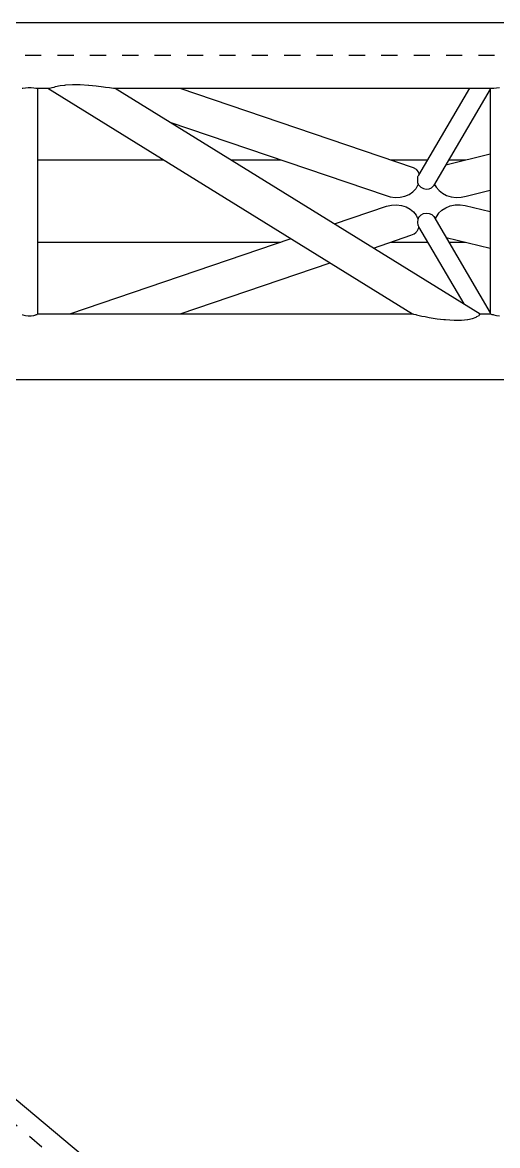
# Model space of a CAD drawing. Header units: millimetres. Extents: x 149919 to 150445, y 136651 to 136866.
# Drawn here: x 150381.9 to 150384.83, y 136719.94 to 136726.88 of the extents above; entities that cross this region are included whole.
import ezdxf

# ---------------------------------------------------------------- set-up
doc = ezdxf.new("R2010")
doc.units = ezdxf.units.MM
doc.header["$LTSCALE"] = 0.25
doc.linetypes.add('CENTER', pattern=[50.8, 31.75, -6.35, 6.35, -6.35])
doc.linetypes.add('XKITLINE00', pattern=[0])

# ---------------------------------------------------------------- blocks, each defined once
blk = doc.blocks.new('çatıı')
at = {"color": 8, "linetype": 'XKITLINE00'}
for p, q in [((23551.02, 7650.57), (24815.89, 7650.57)), ((24008.12, 7609.97), (24008.62, 7610.08)), ((24008.62, 7610.08), (24010.21, 7610.27)), ((24010.21, 7610.27), (24011.97, 7610.37)), ((24011.97, 7610.37), (24013.73, 7610.37)), ((24013.73, 7610.37), (24015.32, 7610.26)), ((24015.32, 7610.26), (24016.58, 7610.05)), ((24016.58, 7610.05), (24016.81, 7609.97)), ((24016.8, 7609.97), (24025.21, 7609.97)), ((24016.81, 7609.97), (24017.39, 7609.96)), ((24017.39, 7609.96), (24017.67, 7609.94)), ((24017.51, 7609.97), (24017.53, 7609.95)), ((24017.67, 7609.94), (24017.67, 7470.49)), ((24024.04, 7609.97), (24249.35, 7470.6)), ((24024.08, 7609.97), (24024.17, 7609.93)), ((24024.17, 7609.93), (24024.22, 7609.95)), ((24024.22, 7609.95), (24025.21, 7609.97)), ((24025.27, 7610.03), (24025.21, 7609.97)), ((24025.27, 7610.03), (24026.74, 7610.45)), ((24026.74, 7610.45), (24027.96, 7610.63)), ((24027.96, 7610.63), (24028.87, 7610.99)), ((24028.87, 7610.99), (24031.67, 7611.57)), ((24031.67, 7611.57), (24034.52, 7611.88)), ((24034.52, 7611.88), (24035.21, 7612.02)), ((24035.21, 7612.02), (24039.29, 7612.32)), ((24039.29, 7612.32), (24044, 7612.29)), ((24044, 7612.29), (24049.11, 7611.92)), ((24049.11, 7611.92), (24049.37, 7611.88)), ((24049.37, 7611.88), (24053.97, 7611.47)), ((24053.97, 7611.47), (24058.51, 7610.86)), ((24058.51, 7610.86), (24059.73, 7610.63)), ((24059.73, 7610.63), (24062.1, 7610.37)), ((24062.1, 7610.37), (24064.5, 7609.97)), ((24064.5, 7609.97), (24064.64, 7609.97)), ((24064.63, 7609.97), (24299.11, 7609.97)), ((24064.64, 7609.97), (24065.58, 7609.94)), ((24065.46, 7609.97), (24065.52, 7609.95)), ((24065.58, 7609.94), (24291.08, 7470.45)), ((24105.56, 7609.97), (24249.7, 7560.97)), ((24284.51, 7609.97), (24253.03, 7556.21)), ((24297.26, 7609.34), (24262.31, 7549.65)), ((24297.26, 7609.97), (24297.26, 7470.61)), ((24297.34, 7609.97), (24297.38, 7609.93)), ((24297.38, 7609.93), (24297.54, 7609.95)), ((24297.54, 7609.95), (24298.35, 7609.96)), ((24297.73, 7609.97), (24297.76, 7609.95)), ((24298.35, 7609.96), (24299.11, 7609.97)), ((24299.11, 7609.97), (24299.61, 7610.08)), ((24299.61, 7610.08), (24301.2, 7610.28)), ((24301.2, 7610.28), (24302.96, 7610.38)), ((24099.36, 7589.05), (24232.45, 7543.81)), ((24017.67, 7565.67), (24095.66, 7565.67)), ((24137.15, 7565.67), (24168.12, 7565.67)), ((24235.87, 7565.67), (24258.65, 7565.67)), ((24269.95, 7562.7), (24297.26, 7569.34)), ((24271.69, 7565.67), (24282.18, 7565.67)), ((24249.7, 7560.97), (24251.46, 7559.85)), ((24251.46, 7559.85), (24251.7, 7559.52)), ((24251.7, 7559.52), (24252.75, 7558.33)), ((24252.75, 7558.33), (24253.38, 7556.67)), ((24252.45, 7555.09), (24252.27, 7553.55)), ((24252.27, 7553.55), (24252.3, 7553.35)), ((24252.3, 7553.35), (24252.47, 7551.71)), ((24252.55, 7550.01), (24252.42, 7549.83)), ((24252.66, 7555.48), (24252.45, 7555.09)), ((24252.47, 7551.71), (24252.82, 7550.68)), ((24252.82, 7550.69), (24252.55, 7550.01)), ((24253.03, 7556.21), (24252.66, 7555.48)), ((24252.82, 7550.68), (24252.88, 7550.45)), ((24252.88, 7550.45), (24253.16, 7549.96)), ((24253.03, 7556.21), (24253.17, 7556.3)), ((24262.86, 7550.59), (24263.38, 7549.84)), ((24232.45, 7543.81), (24235.39, 7542.86)), ((24241.6, 7542.54), (24244.55, 7543.19)), ((24244.55, 7543.19), (24247.2, 7544.35)), ((24247.2, 7544.35), (24249.4, 7545.96)), ((24249.46, 7546.02), (24249.4, 7545.96)), ((24251.27, 7547.86), (24249.46, 7546.02)), ((24252.42, 7549.83), (24251.27, 7547.86)), ((24253.16, 7549.96), (24253.3, 7549.83)), ((24253.3, 7549.83), (24254.42, 7548.72)), ((24254.42, 7548.72), (24256, 7547.89)), ((24256, 7547.89), (24257.75, 7547.56)), ((24257.75, 7547.56), (24259.49, 7547.77)), ((24259.49, 7547.77), (24261.06, 7548.48)), ((24261.06, 7548.48), (24262.31, 7549.65)), ((24263.38, 7549.84), (24263.9, 7548.84)), ((24263.9, 7548.84), (24265.67, 7546.8)), ((24265.67, 7546.8), (24266.72, 7546.02)), ((24266.72, 7546.02), (24267.83, 7545.05)), ((24267.83, 7545.05), (24270.33, 7543.67)), ((24270.33, 7543.67), (24273.19, 7542.78)), ((24279.36, 7542.59), (24282.36, 7543.31)), ((24282.36, 7543.31), (24297.26, 7546.93)), ((24282.36, 7543.31), (24282.45, 7543.34)), ((24201.08, 7526.13), (24233.17, 7537.04)), ((24233.17, 7537.04), (24236.25, 7537.75)), ((24235.39, 7542.86), (24238.5, 7542.43)), ((24236.25, 7537.75), (24239.42, 7537.93)), ((24238.5, 7542.43), (24241.6, 7542.54)), ((24239.42, 7537.93), (24242.51, 7537.56)), ((24242.51, 7537.56), (24245.36, 7536.67)), ((24245.36, 7536.67), (24247.85, 7535.3)), ((24267.44, 7534.54), (24269.78, 7536.11)), ((24269.78, 7536.11), (24272.55, 7537.22)), ((24272.55, 7537.22), (24275.58, 7537.83)), ((24273.19, 7542.78), (24276.25, 7542.41)), ((24275.58, 7537.83), (24278.74, 7537.9)), ((24276.25, 7542.41), (24279.36, 7542.59)), ((24278.74, 7537.9), (24281.87, 7537.43)), ((24281.87, 7537.43), (24297.26, 7533.68)), ((24247.85, 7535.3), (24248.95, 7534.31)), ((24248.95, 7534.31), (24249.92, 7533.55)), ((24249.92, 7533.55), (24251.54, 7531.52)), ((24251.54, 7531.52), (24251.99, 7530.51)), ((24251.99, 7530.51), (24252.66, 7529.33)), ((24252.71, 7529.42), (24252.5, 7528.8)), ((24252.66, 7529.33), (24252.67, 7529.3)), ((24253.28, 7530.4), (24252.71, 7529.42)), ((24253.28, 7530.4), (24253.39, 7530.51)), ((24253.39, 7530.51), (24254.54, 7531.64)), ((24254.54, 7531.64), (24256.12, 7532.47)), ((24256.12, 7532.47), (24257.87, 7532.79)), ((24257.87, 7532.79), (24259.62, 7532.58)), ((24259.62, 7532.58), (24261.18, 7531.86)), ((24261.18, 7531.86), (24262.42, 7530.7)), ((24262.42, 7530.7), (24297.26, 7471.21)), ((24263.82, 7530.52), (24263.19, 7529.4)), ((24265.36, 7532.66), (24263.82, 7530.52)), ((24265.36, 7532.66), (24267.23, 7534.31)), ((24267.44, 7534.54), (24267.23, 7534.31)), ((24252.87, 7523), (24251.88, 7521.33)), ((24252.33, 7527.15), (24252.3, 7526.96)), ((24252.3, 7526.96), (24252.48, 7525.42)), ((24252.5, 7528.8), (24252.33, 7527.15)), ((24252.48, 7525.42), (24252.68, 7525.03)), ((24252.68, 7525.03), (24253.05, 7524.3)), ((24252.97, 7523.71), (24252.87, 7523)), ((24253.11, 7524.18), (24252.97, 7523.71)), ((24253.05, 7524.3), (24280.89, 7476.76)), ((24037.67, 7470.57), (24174.31, 7517.02)), ((24225.21, 7511.2), (24248.34, 7519.06)), ((24248.34, 7519.06), (24250.39, 7520.01)), ((24250.39, 7520.01), (24251.33, 7520.88)), ((24251.33, 7520.88), (24251.88, 7521.33)), ((24269.99, 7517.78), (24297.26, 7511.15)), ((24017.67, 7514.87), (24167.98, 7514.87)), ((24236.01, 7514.87), (24258.57, 7514.87)), ((24271.69, 7514.87), (24281.92, 7514.87)), ((24105.7, 7470.57), (24198.43, 7502.1)), ((24008.12, 7470.03), (24008.62, 7469.84)), ((24008.62, 7469.84), (24010.21, 7469.49)), ((24010.21, 7469.49), (24011.97, 7469.31)), ((24011.97, 7469.31), (24013.73, 7469.32)), ((24013.73, 7469.32), (24015.32, 7469.52)), ((24015.32, 7469.52), (24016.58, 7469.89)), ((24016.58, 7469.89), (24016.81, 7470.03)), ((24016.81, 7470.03), (24017.39, 7470.21)), ((24017.67, 7470.49), (24017.39, 7470.21)), ((24017.67, 7470.57), (24249.47, 7470.57)), ((24249.35, 7470.6), (24249.39, 7470.61)), ((24249.35, 7470.6), (24249.41, 7470.6)), ((24249.39, 7470.61), (24249.86, 7470.37)), ((24249.86, 7470.37), (24251.43, 7470.03)), ((24251.43, 7470.03), (24251.76, 7469.93)), ((24251.76, 7469.93), (24255.12, 7469.18)), ((24255.12, 7469.18), (24257.15, 7468.85)), ((24257.15, 7468.85), (24259.48, 7468.34)), ((24259.48, 7468.34), (24264.51, 7467.54)), ((24264.51, 7467.54), (24268.56, 7467.11)), ((24268.56, 7467.11), (24269.74, 7466.94)), ((24269.74, 7466.94), (24274.93, 7466.56)), ((24279.52, 7466.6), (24283.27, 7467.07)), ((24283.27, 7467.07), (24283.39, 7467.11)), ((24283.39, 7467.11), (24286.42, 7467.68)), ((24286.42, 7467.68), (24288.59, 7468.54)), ((24288.59, 7468.54), (24288.92, 7468.85)), ((24288.92, 7468.85), (24290.12, 7469.32)), ((24290.72, 7470.03), (24290.12, 7469.32)), ((24290.72, 7470.03), (24290.82, 7470.06)), ((24291.08, 7470.45), (24290.82, 7470.06)), ((24290.89, 7470.57), (24297.42, 7470.57)), ((24297.26, 7470.61), (24297.38, 7470.62)), ((24297.26, 7470.61), (24297.4, 7470.6)), ((24297.38, 7470.62), (24297.54, 7470.45)), ((24297.54, 7470.45), (24298.35, 7470.18)), ((24298.35, 7470.18), (24299.11, 7470.04)), ((24299.11, 7470.04), (24299.61, 7469.84)), ((24299.61, 7469.84), (24301.2, 7469.49)), ((24301.2, 7469.49), (24302.96, 7469.31)), ((24274.93, 7466.56), (24279.52, 7466.6)), ((23551.03, 7429.97), (24815.89, 7429.97)), ((23506.2, 7402.36), (25161.76, 6016.08))]:
    blk.add_line(p, q, dxfattribs=at)
at = {"color": 8, "linetype": 'CENTER'}
for p, q in [((23430, 7630.27), (24815.89, 7630.27)), ((23430, 7450.27), (25173.61, 5990.27))]:
    blk.add_line(p, q, dxfattribs=at)

msp = doc.modelspace()

# ---------------------------------------------------------------- block references
at = {"xscale": 0.009999943142843078, "yscale": 0.009999943142843078, "zscale": 0.009999943142843078}
msp.add_blockref('çatıı', (150141.8141, 136650.3731), dxfattribs=at)

doc.saveas('drawing.dxf')
